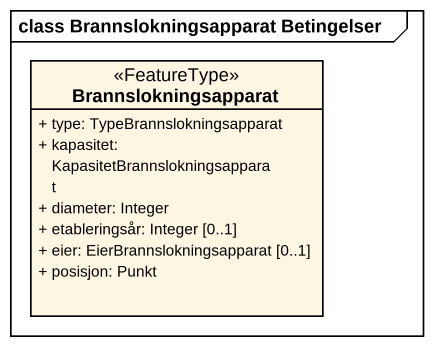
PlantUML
@startuml
mainframe class Brannslokningsapparat Betingelser
hide circle
hide empty members
skinparam classAttributeIconSize 0
class Brannslokningsapparat <<FeatureType>> {
  + type: TypeBrannslokningsapparat
  + kapasitet: KapasitetBrannslokningsapparat
  + diameter: Integer
  + etableringsår: Integer [0..1]
  + eier: EierBrannslokningsapparat [0..1]
  + posisjon: Punkt
}
@enduml
